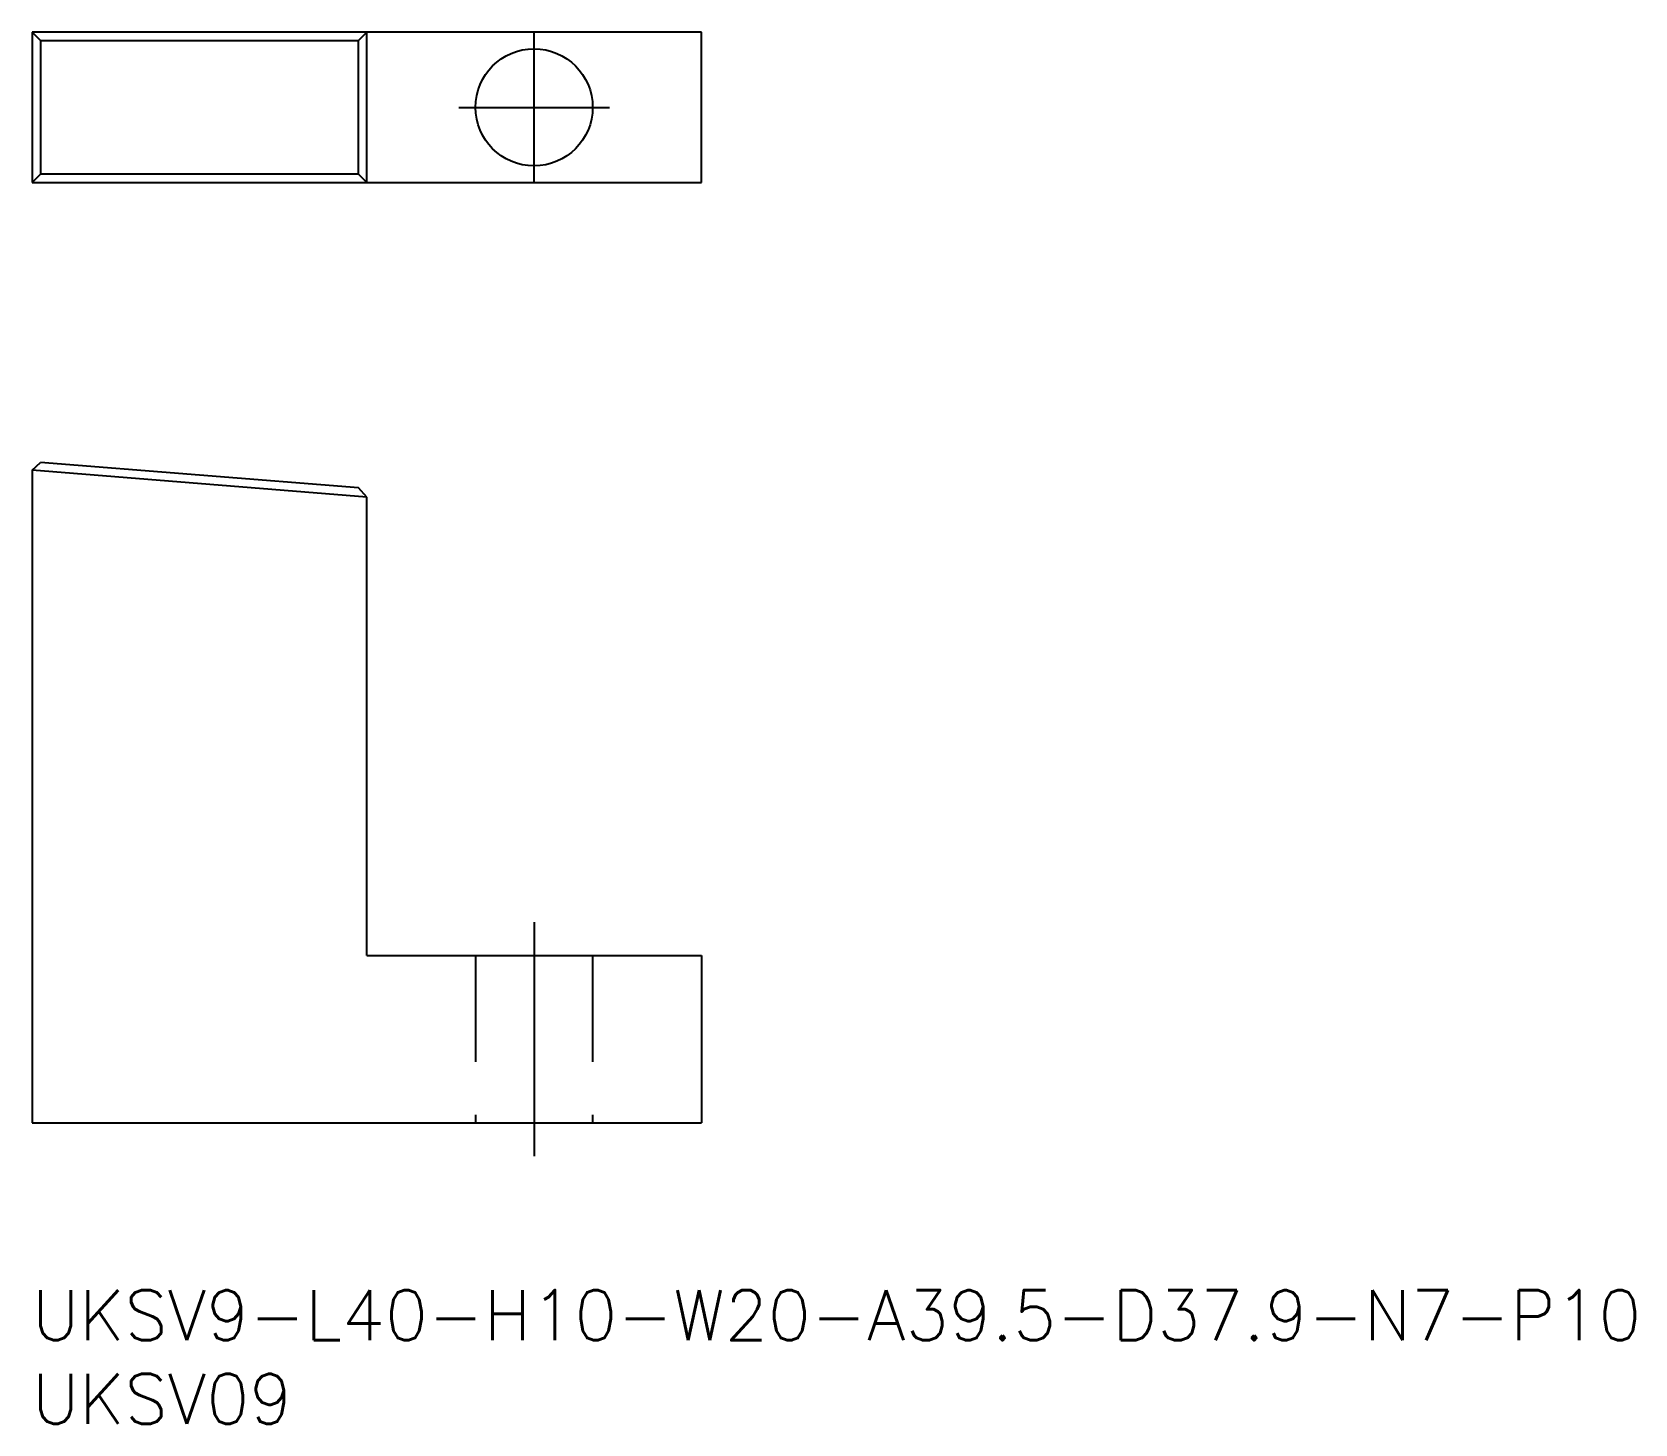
# Model space of a CAD drawing. Extents: x 0 to 95.8, y -8 to 75.2.
import ezdxf

# ---------------------------------------------------------------- set-up
doc = ezdxf.new("R2010")
doc.units = 0
doc.header["$LTSCALE"] = 0.5
doc.linetypes.add('CENTER', pattern=[50.8, 31.75, -6.35, 6.35, -6.35])
doc.linetypes.add('DASHED', pattern=[19.05, 12.7, -6.35])
for name, color, linetype in [('MSM_CENTER', 1, 'CENTER'), ('MSM_CONTINUOUS', 7, 'CONTINUOUS'), ('MSM_DASHED', 4, 'DASHED'), ('MSM_PART_NUMBER', 7, 'CONTINUOUS')]:
    doc.layers.add(name, color=color, linetype=linetype)
doc.styles.get("Standard").update_dxf_attribs({"font": 'txt.shx', "height": 3, "bigfont": 'bigfont.shx'})

msp = doc.modelspace()

# ---------------------------------------------------------------- linework, layer by layer
at = {"layer": 'MSM_CENTER'}
for p, q in [((30, 66.191), (30, 75.191)), ((25.5, 70.691), (34.5, 70.691)), ((30, 22), (30, 8))]:
    msp.add_line(p, q, dxfattribs=at)
at = {"layer": 'MSM_CONTINUOUS'}
for p, q in [((40, 75.191), (0, 75.191)), ((0, 75.191), (0, 66.191)), ((0.498, 74.691), (0, 75.189)), ((20, 75.189), (19.502, 74.691)), ((20, 66.191), (20, 75.191)), ((40, 66.191), (40, 75.191)), ((0.498, 74.691), (19.502, 74.691)), ((0.498, 74.691), (0.498, 66.691)), ((19.502, 66.691), (19.502, 74.691)), ((0, 66.192), (0.498, 66.691)), ((0, 66.191), (40, 66.191)), ((19.502, 66.691), (0.498, 66.691)), ((20, 66.192), (19.502, 66.691)), ((0, 49), (0.498, 49.46)), ((0, 49), (0, 10)), ((20, 47.398), (0, 48.998)), ((19.502, 47.94), (0.498, 49.46)), ((20, 47.4), (19.502, 47.94)), ((20, 20), (20, 47.4)), ((20, 20), (40, 20)), ((40, 20), (40, 10)), ((0, 10), (40, 10))]:
    msp.add_line(p, q, dxfattribs=at)
msp.add_circle((30, 70.691), 3.5, dxfattribs=at)
at = {"layer": 'MSM_DASHED'}
for p, q in [((26.5, 20), (26.5, 10)), ((33.5, 20), (33.5, 10))]:
    msp.add_line(p, q, dxfattribs=at)

# ---------------------------------------------------------------- texts
at = {"layer": 'MSM_PART_NUMBER'}
for s, p in [('UKSV9-L40-H10-W20-A39.5-D37.9-N7-P10', (0, -3)), ('UKSV09', (0, -8))]:
    msp.add_text(s, height=3, dxfattribs=at).set_placement(p)

doc.saveas('drawing.dxf')
